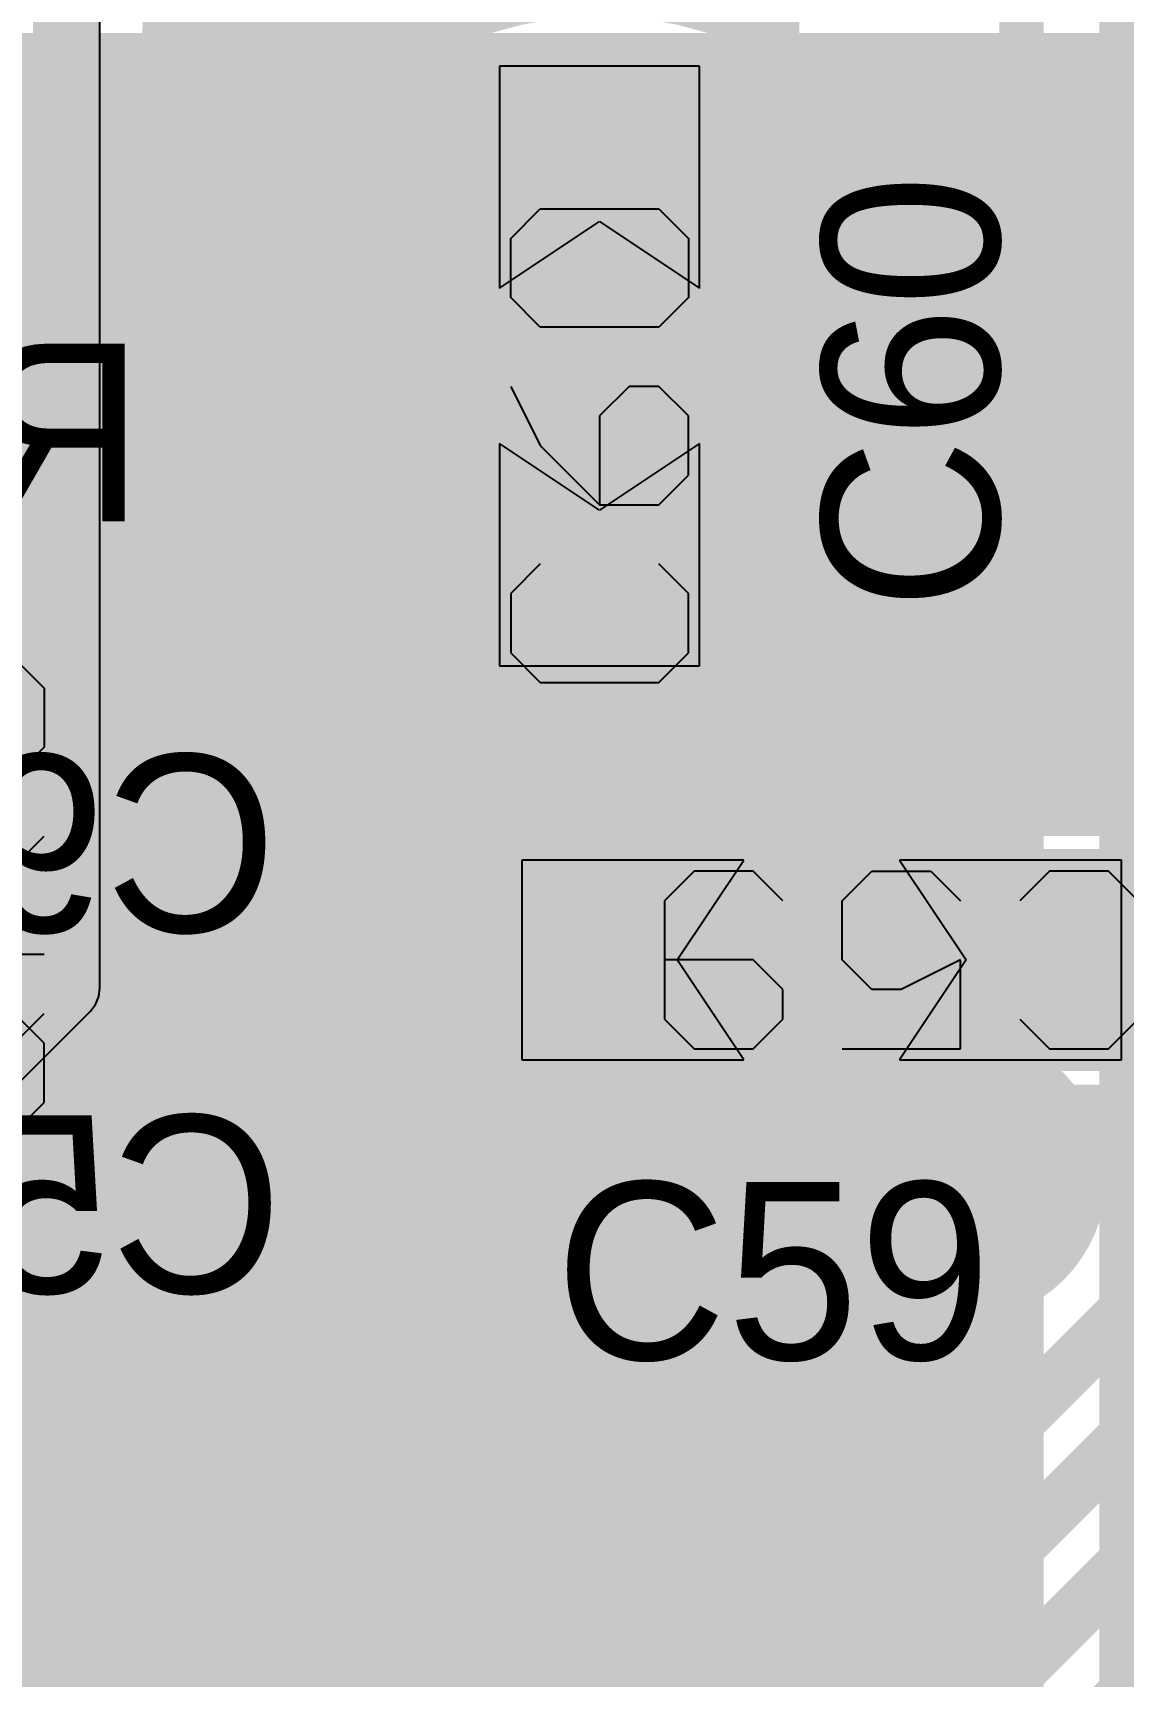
# Model space of a CAD drawing. Header units: millimetres. Extents: x 0.11 to 5.67, y 0.55 to 4.24.
# Drawn here: x 5.0157 to 5.2089, y 2.6565 to 2.9478 of the extents above; entities that cross this region are included whole.
import ezdxf

# ---------------------------------------------------------------- set-up
doc = ezdxf.new("R2010")
doc.units = ezdxf.units.MM
doc.header["$MEASUREMENT"] = 0
for name, color, linetype in [('BottomLayer', 5, 'Continuous'), ('BottomOverlay', 54, 'Continuous'), ('InternalPlane2', 16, 'Continuous'), ('Mechanical3', 76, 'Continuous'), ('MultiLayer', 9, 'Continuous'), ('TopLayer', 1, 'Continuous'), ('TopOverlay', 2, 'Continuous'), ('TopPaste', 8, 'Continuous'), ('TopSolder', 216, 'Continuous'), ('ViaHoleLayer', 16, 'Continuous')]:
    doc.layers.add(name, color=color, linetype=linetype)

# ---------------------------------------------------------------- blocks, each defined once
blk = doc.blocks.new('AC5032_2_174')
at = {"layer": 'Mechanical3'}
for p, q in [((-0.0479019, 0.0196749), (-0.0531496, 0.0144273)), ((-0.0374066, 0.0196749), (-0.0479019, 0.0196749)), ((-0.032159, 0.0144273), (-0.0374066, 0.0196749)), ((-0.0216637, -0.011811), (-0.0216637, 0.0196749)), ((-0.0216637, 0.0196749), (-0.0059207, 0.0196749)), ((-0.0059207, 0.0196749), (-0.0006731, 0.0144273)), ((0.0098222, 0.0144273), (0.0150699, 0.0196749)), ((0.0150699, 0.0196749), (0.0255652, 0.0196749)), ((0.0255652, 0.0196749), (0.0308128, 0.0144273)), ((-0.0531496, 0.0144273), (-0.0531496, -0.0065633)), ((-0.032159, -0.0065633), (-0.032159, 0.0144273)), ((-0.0006731, 0.0144273), (-0.0006731, 0.003932)), ((0.0308128, 0.0144273), (0.0308128, 0.0091796)), ((0.0308128, 0.0091796), (0.0255652, 0.003932)), ((-0.0006731, 0.003932), (-0.0059207, -0.0013157)), ((0.0255652, 0.003932), (0.0203175, 0.003932)), ((0.0203175, 0.003932), (0.0255652, 0.003932)), ((0.0255652, 0.003932), (0.0308128, -0.0013157)), ((-0.0426543, -0.0013157), (-0.032159, -0.011811)), ((-0.0059207, -0.0013157), (-0.0216637, -0.0013157)), ((-0.0111684, -0.0013157), (-0.0006731, -0.011811)), ((0.0308128, -0.0013157), (0.0308128, -0.0065633)), ((-0.0531496, -0.0065633), (-0.0479019, -0.011811)), ((-0.0374066, -0.011811), (-0.032159, -0.0065633)), ((0.0150699, -0.011811), (0.0098222, -0.0065633)), ((0.0308128, -0.0065633), (0.0255652, -0.011811)), ((-0.0479019, -0.011811), (-0.0374066, -0.011811)), ((0.0255652, -0.011811), (0.0150699, -0.011811))]:
    blk.add_line(p, q, dxfattribs=at)
at = {"layer": 'TopLayer', "const_width": 0.0124016}
for points in [[(-0.113878, 0.032874, 1), (-0.1014764, 0.032874, 1)], [(-0.056004, 0.032874, 1), (-0.0436024, 0.032874, 1)], [(0.0436024, 0.032874, 1), (0.056004, 0.032874, 1)], [(0.1014764, 0.032874, 1), (0.113878, 0.032874, 1)], [(-0.113878, -0.032874, 1), (-0.1014764, -0.032874, 1)], [(-0.056004, -0.032874, 1), (-0.0436024, -0.032874, 1)], [(0.0436024, -0.032874, 1), (0.056004, -0.032874, 1)], [(0.1014764, -0.032874, 1), (0.113878, -0.032874, 1)]]:
    blk.add_lwpolyline(points, format="xyb", close=True, dxfattribs=at)
at = {"layer": 'TopLayer'}
for points in [[(-0.0498032, -0.0452756), (-0.0498032, 0.0452756), (-0.1076772, -0.0452756), (-0.1076772, 0.0452756)], [(0.1076772, -0.0452756), (0.1076772, 0.0452756), (0.0498032, -0.0452756), (0.0498032, 0.0452756)], [(-0.0374016, -0.032874), (-0.0374016, 0.032874), (-0.1200788, -0.032874), (-0.1200788, 0.032874)], [(0.1200788, -0.032874), (0.1200788, 0.032874), (0.0374016, -0.032874), (0.0374016, 0.032874)]]:
    blk.add_solid(points, dxfattribs=at)
at = {"layer": 'TopOverlay', "const_width": 0.007874}
for points in [[(-0.0984252, 0.0629921), (-0.0984252, 0.0590551)], [(-0.0984252, 0.0629921), (0.0984252, 0.0629921)], [(0.0984252, 0.0629921), (0.0984252, 0.0590551)], [(-0.0984252, -0.0590551), (-0.0984252, -0.0629921)], [(0.0984252, -0.0590551), (0.0984252, -0.0629921)], [(-0.0984252, -0.0629921), (0.0984252, -0.0629921)]]:
    blk.add_lwpolyline(points, dxfattribs=at)
at = {"layer": 'TopOverlay', "const_width": 0.003937}
for points in [[(-0.1003937, 0.0629921, 1), (-0.0964567, 0.0629921, 1)], [(-0.1003937, 0.0629921, 1), (-0.0964567, 0.0629921, 1)], [(0.0964567, 0.0629921, 1), (0.1003937, 0.0629921, 1)], [(0.0964567, 0.0629921, 1), (0.1003937, 0.0629921, 1)], [(-0.1003937, 0.0590551, 1), (-0.0964567, 0.0590551, 1)], [(0.0964567, 0.0590551, 1), (0.1003937, 0.0590551, 1)], [(-0.1003937, -0.0590551, 1), (-0.0964567, -0.0590551, 1)], [(0.0964567, -0.0590551, 1), (0.1003937, -0.0590551, 1)], [(-0.1003937, -0.0629921, 1), (-0.0964567, -0.0629921, 1)], [(-0.1003937, -0.0629921, 1), (-0.0964567, -0.0629921, 1)], [(0.0964567, -0.0629921, 1), (0.1003937, -0.0629921, 1)], [(0.0964567, -0.0629921, 1), (0.1003937, -0.0629921, 1)]]:
    blk.add_lwpolyline(points, format="xyb", close=True, dxfattribs=at)
at = {"layer": 'TopPaste', "const_width": 0.0124016}
for points in [[(-0.113878, 0.032874, 1), (-0.1014764, 0.032874, 1)], [(-0.056004, 0.032874, 1), (-0.0436024, 0.032874, 1)], [(0.0436024, 0.032874, 1), (0.056004, 0.032874, 1)], [(0.1014764, 0.032874, 1), (0.113878, 0.032874, 1)], [(-0.113878, -0.032874, 1), (-0.1014764, -0.032874, 1)], [(-0.056004, -0.032874, 1), (-0.0436024, -0.032874, 1)], [(0.0436024, -0.032874, 1), (0.056004, -0.032874, 1)], [(0.1014764, -0.032874, 1), (0.113878, -0.032874, 1)]]:
    blk.add_lwpolyline(points, format="xyb", close=True, dxfattribs=at)
at = {"layer": 'TopPaste'}
for points in [[(-0.0498032, -0.0452756), (-0.0498032, 0.0452756), (-0.1076772, -0.0452756), (-0.1076772, 0.0452756)], [(0.1076772, -0.0452756), (0.1076772, 0.0452756), (0.0498032, -0.0452756), (0.0498032, 0.0452756)], [(-0.0374016, -0.032874), (-0.0374016, 0.032874), (-0.1200788, -0.032874), (-0.1200788, 0.032874)], [(0.1200788, -0.032874), (0.1200788, 0.032874), (0.0374016, -0.032874), (0.0374016, 0.032874)]]:
    blk.add_solid(points, dxfattribs=at)
at = {"layer": 'TopSolder', "const_width": 0.0143701}
for points in [[(-0.1148622, 0.032874, 1), (-0.1004922, 0.032874, 1)], [(-0.0569882, 0.032874, 1), (-0.0426182, 0.032874, 1)], [(0.0426182, 0.032874, 1), (0.0569882, 0.032874, 1)], [(0.1004922, 0.032874, 1), (0.1148622, 0.032874, 1)], [(-0.1148622, -0.032874, 1), (-0.1004922, -0.032874, 1)], [(-0.0569882, -0.032874, 1), (-0.0426182, -0.032874, 1)], [(0.0426182, -0.032874, 1), (0.0569882, -0.032874, 1)], [(0.1004922, -0.032874, 1), (0.1148622, -0.032874, 1)]]:
    blk.add_lwpolyline(points, format="xyb", close=True, dxfattribs=at)
at = {"layer": 'TopSolder'}
for points in [[(-0.0498032, -0.0472441), (-0.0498032, 0.0472441), (-0.1076772, -0.0472441), (-0.1076772, 0.0472441)], [(0.1076772, -0.0472441), (0.1076772, 0.0472441), (0.0498032, -0.0472441), (0.0498032, 0.0472441)], [(-0.0354331, -0.032874), (-0.0354331, 0.032874), (-0.1220473, -0.032874), (-0.1220473, 0.032874)], [(0.1220473, -0.032874), (0.1220473, 0.032874), (0.0354331, -0.032874), (0.0354331, 0.032874)]]:
    blk.add_solid(points, dxfattribs=at)
blk = doc.blocks.new('CC0603_222')
at = {"layer": 'Mechanical3'}
for p, q in [((-0.0508547, 0.0157379), (-0.0561024, 0.0104903)), ((-0.0403594, 0.0157379), (-0.0508547, 0.0157379)), ((-0.0351118, 0.0104903), (-0.0403594, 0.0157379)), ((-0.0036259, 0.0157379), (-0.0141212, 0.0104903)), ((0.0068694, 0.0104903), (0.0121171, 0.0157379)), ((0.0121171, 0.0157379), (0.0226124, 0.0157379)), ((0.0226124, 0.0157379), (0.02786, 0.0104903)), ((-0.0561024, 0.0104903), (-0.0561024, -0.0105003)), ((-0.0141212, 0.0104903), (-0.0246165, -5e-06)), ((0.0068694, -0.0105003), (0.0068694, 0.0104903)), ((0.02786, 0.0104903), (0.02786, -0.0105003)), ((-0.0246165, -5e-06), (-0.0246165, -0.0105003)), ((-0.0088735, -5e-06), (-0.0246165, -5e-06)), ((-0.0036259, -0.0052527), (-0.0088735, -5e-06)), ((-0.0036259, -0.0105003), (-0.0036259, -0.0052527)), ((-0.0561024, -0.0105003), (-0.0508547, -0.015748)), ((-0.0403594, -0.015748), (-0.0351118, -0.0105003)), ((-0.0246165, -0.0105003), (-0.0193688, -0.015748)), ((-0.0088735, -0.015748), (-0.0036259, -0.0105003)), ((0.0121171, -0.015748), (0.0068694, -0.0105003)), ((0.02786, -0.0105003), (0.0226124, -0.015748)), ((-0.0508547, -0.015748), (-0.0403594, -0.015748)), ((-0.0193688, -0.015748), (-0.0088735, -0.015748)), ((0.0226124, -0.015748), (0.0121171, -0.015748))]:
    blk.add_line(p, q, dxfattribs=at)
at = {"layer": 'TopLayer'}
for points in [[(-0.0531496, -0.0177165), (-0.0137796, -0.0177165), (-0.0531496, 0.0177165), (-0.0137796, 0.0177165)], [(0.0531495, 0.0177165), (0.0137795, 0.0177165), (0.0531495, -0.0177165), (0.0137795, -0.0177165)]]:
    blk.add_solid(points, dxfattribs=at)
at = {"layer": 'TopOverlay', "const_width": 0.0070079}
for points in [[(-0.060352, -0.0254697, -0.2011811506940103), (-0.0603075, 0.025576)], [(0.0603783, 0.025576, -0.2011811506940102), (0.0604228, -0.0254697)]]:
    blk.add_lwpolyline(points, format="xyb", dxfattribs=at)
at = {"layer": 'TopOverlay', "const_width": 0.0035039}
for points in [[(-0.0620595, 0.025576, 1), (-0.0585555, 0.025576, 1)], [(-0.0617914, 0.0255906, 1), (-0.0582874, 0.0255906, 1)], [(0.0582873, 0.0255906, 1), (0.0617913, 0.0255906, 1)], [(0.0586263, 0.025576, 1), (0.0621303, 0.025576, 1)], [(-0.062104, -0.0254697, 1), (-0.0586, -0.0254697, 1)], [(-0.0617166, -0.0255, 1), (-0.0582126, -0.0255, 1)], [(0.0582834, -0.0255, 1), (0.0617874, -0.0255, 1)], [(0.0586708, -0.0254697, 1), (0.0621748, -0.0254697, 1)]]:
    blk.add_lwpolyline(points, format="xyb", close=True, dxfattribs=at)
at = {"layer": 'TopOverlay', "const_width": 0.0070079}
for points in [[(-0.0600394, 0.0255906), (0.0600393, 0.0255906)], [(-0.0599646, -0.0255), (0.0600354, -0.0255)]]:
    blk.add_lwpolyline(points, dxfattribs=at)
at = {"layer": 'TopPaste'}
for p, q in [((-0.0531496, 0.0177165), (-0.0531496, -0.0177165)), ((-0.0137796, 0.0177165), (-0.0531496, 0.0177165)), ((-0.0255906, 0), (-0.0137796, 0.0177165)), ((0.0531495, 0.0177165), (0.0137795, 0.0177165)), ((0.0137795, 0.0177165), (0.0255905, 0)), ((0.0531495, -0.0177165), (0.0531495, 0.0177165)), ((-0.0137796, -0.0177165), (-0.0255906, 0)), ((0.0255905, 0), (0.0137795, -0.0177165)), ((-0.0531496, -0.0177165), (-0.0137796, -0.0177165)), ((0.0137795, -0.0177165), (0.0531495, -0.0177165))]:
    blk.add_line(p, q, dxfattribs=at)
at = {"layer": 'TopSolder'}
for points in [[(-0.0551181, -0.019685), (-0.0118111, -0.019685), (-0.0551181, 0.019685), (-0.0118111, 0.019685)], [(0.055118, 0.019685), (0.011811, 0.019685), (0.055118, -0.019685), (0.011811, -0.019685)]]:
    blk.add_solid(points, dxfattribs=at)
blk = doc.blocks.new('CC0603_223')
at = {"layer": 'Mechanical3'}
for p, q in [((-0.0508547, 0.0157379), (-0.0561024, 0.0104903)), ((-0.0403594, 0.0157379), (-0.0508547, 0.0157379)), ((-0.0351118, 0.0104903), (-0.0403594, 0.0157379)), ((-0.0036259, 0.0157379), (-0.0246165, 0.0157379)), ((-0.0246165, 0.0157379), (-0.0246165, -5e-06)), ((0.0121171, 0.0157379), (0.0068694, 0.0104903)), ((0.0226124, 0.0157379), (0.0121171, 0.0157379)), ((0.02786, 0.0104903), (0.0226124, 0.0157379)), ((-0.0561024, 0.0104903), (-0.0561024, -0.0105003)), ((0.0068694, 0.0104903), (0.0068694, 0.0052426)), ((0.02786, -0.0105003), (0.02786, 0.0104903)), ((-0.0246165, -5e-06), (-0.0141212, 0.0052426)), ((-0.0141212, 0.0052426), (-0.0088735, 0.0052426)), ((-0.0088735, 0.0052426), (-0.0036259, -5e-06)), ((0.0068694, 0.0052426), (0.0121171, -5e-06)), ((-0.0036259, -5e-06), (-0.0036259, -0.0105003)), ((0.0121171, -5e-06), (0.02786, -5e-06)), ((-0.0561024, -0.0105003), (-0.0508547, -0.015748)), ((-0.0403594, -0.015748), (-0.0351118, -0.0105003)), ((-0.0193688, -0.015748), (-0.0246165, -0.0105003)), ((-0.0036259, -0.0105003), (-0.0088735, -0.015748)), ((0.0068694, -0.0105003), (0.0121171, -0.015748)), ((0.0226124, -0.015748), (0.02786, -0.0105003)), ((-0.0508547, -0.015748), (-0.0403594, -0.015748)), ((-0.0088735, -0.015748), (-0.0193688, -0.015748)), ((0.0121171, -0.015748), (0.0226124, -0.015748))]:
    blk.add_line(p, q, dxfattribs=at)
at = {"layer": 'TopLayer'}
for points in [[(-0.0531496, -0.0177165), (-0.0137796, -0.0177165), (-0.0531496, 0.0177165), (-0.0137796, 0.0177165)], [(0.0531495, 0.0177165), (0.0137795, 0.0177165), (0.0531495, -0.0177165), (0.0137795, -0.0177165)]]:
    blk.add_solid(points, dxfattribs=at)
at = {"layer": 'TopOverlay', "const_width": 0.0070079}
for points in [[(-0.060352, -0.0254697, -0.2011811506940101), (-0.0603075, 0.025576)], [(0.0603783, 0.025576, -0.2011811506940102), (0.0604228, -0.0254697)]]:
    blk.add_lwpolyline(points, format="xyb", dxfattribs=at)
at = {"layer": 'TopOverlay', "const_width": 0.0035039}
for points in [[(-0.0620595, 0.025576, 1), (-0.0585555, 0.025576, 1)], [(-0.0617914, 0.0255906, 1), (-0.0582874, 0.0255906, 1)], [(0.0582873, 0.0255906, 1), (0.0617913, 0.0255906, 1)], [(0.0586263, 0.025576, 1), (0.0621303, 0.025576, 1)], [(-0.062104, -0.0254697, 1), (-0.0586, -0.0254697, 1)], [(-0.0617166, -0.0255, 1), (-0.0582126, -0.0255, 1)], [(0.0582834, -0.0255, 1), (0.0617874, -0.0255, 1)], [(0.0586708, -0.0254697, 1), (0.0621748, -0.0254697, 1)]]:
    blk.add_lwpolyline(points, format="xyb", close=True, dxfattribs=at)
at = {"layer": 'TopOverlay', "const_width": 0.0070079}
for points in [[(0.0600393, 0.0255906), (-0.0600394, 0.0255906)], [(0.0600354, -0.0255), (-0.0599646, -0.0255)]]:
    blk.add_lwpolyline(points, dxfattribs=at)
at = {"layer": 'TopPaste'}
for p, q in [((-0.0531496, 0.0177165), (-0.0531496, -0.0177165)), ((-0.0137796, 0.0177165), (-0.0531496, 0.0177165)), ((-0.0255906, 0), (-0.0137796, 0.0177165)), ((0.0531495, 0.0177165), (0.0137795, 0.0177165)), ((0.0137795, 0.0177165), (0.0255905, 0)), ((0.0531495, -0.0177165), (0.0531495, 0.0177165)), ((-0.0137796, -0.0177165), (-0.0255906, 0)), ((0.0255905, 0), (0.0137795, -0.0177165)), ((-0.0531496, -0.0177165), (-0.0137796, -0.0177165)), ((0.0137795, -0.0177165), (0.0531495, -0.0177165))]:
    blk.add_line(p, q, dxfattribs=at)
at = {"layer": 'TopSolder'}
for points in [[(-0.0551181, -0.019685), (-0.0118111, -0.019685), (-0.0551181, 0.019685), (-0.0118111, 0.019685)], [(0.055118, 0.019685), (0.011811, 0.019685), (0.055118, -0.019685), (0.011811, -0.019685)]]:
    blk.add_solid(points, dxfattribs=at)

msp = doc.modelspace()

# ---------------------------------------------------------------- linework, layer by layer
at = {"layer": 'BottomLayer'}
for points, const_width in [([(5.2440945, 2.4812992), (5.2440945, 2.9891732)], 0.0787402), ([(5.1909449, 2.5033144), (5.1909449, 2.967158)], 0.007874), ([(4.8395668, 2.9438901), (5.1909449, 2.9438901)], 0.007874), ([(4.8395668, 2.9360161), (5.1909449, 2.9360161)], 0.007874), ([(4.8395668, 2.9281421), (5.1909449, 2.9281421)], 0.007874), ([(4.8395668, 2.9202681), (5.1909449, 2.9202681)], 0.007874), ([(4.8395668, 2.9123941), (5.1909449, 2.9123941)], 0.007874), ([(4.9399607, 2.9045201), (5.1909449, 2.9045201)], 0.007874), ([(4.9399607, 2.8966461), (5.1909449, 2.8966461)], 0.007874), ([(4.9399607, 2.8887721), (5.1909449, 2.8887721)], 0.007874), ([(4.9399607, 2.8808981), (5.1909449, 2.8808981)], 0.007874), ([(4.9399607, 2.8730241), (5.1909449, 2.8730241)], 0.007874), ([(4.9399607, 2.8651501), (5.1909449, 2.8651501)], 0.007874), ([(4.9399607, 2.8572761), (5.1909449, 2.8572761)], 0.007874), ([(4.9399607, 2.8494021), (5.1909449, 2.8494021)], 0.007874), ([(4.9130823, 2.8415281), (5.1909449, 2.8415281)], 0.007874), ([(4.91308, 2.8336541), (5.1909449, 2.8336541)], 0.007874), ([(4.956693, 2.8257801), (5.1909449, 2.8257801)], 0.007874), ([(4.956693, 2.8179061), (5.1909449, 2.8179061)], 0.007874), ([(4.956693, 2.8100321), (5.1909449, 2.8100321)], 0.007874), ([(4.956693, 2.8021581), (5.1909449, 2.8021581)], 0.007874), ([(4.956693, 2.7942841), (5.1909449, 2.7942841)], 0.007874), ([(4.956693, 2.7864101), (5.1909449, 2.7864101)], 0.007874), ([(4.956693, 2.7785361), (5.1909449, 2.7785361)], 0.007874), ([(4.96063, 2.7706621), (5.1909449, 2.7706621)], 0.007874), ([(4.96063, 2.7627881), (5.1909449, 2.7627881)], 0.007874), ([(4.96063, 2.7549141), (5.1909449, 2.7549141)], 0.007874), ([(4.96063, 2.7470401), (5.1909449, 2.7470401)], 0.007874), ([(4.96063, 2.7391661), (5.1909449, 2.7391661)], 0.007874), ([(4.96063, 2.7312921), (5.1909449, 2.7312921)], 0.007874), ([(4.96063, 2.7234181), (5.1909449, 2.7234181)], 0.007874), ([(4.96063, 2.7155441), (5.1909449, 2.7155441)], 0.007874), ([(4.7490612, 2.7076701), (5.1909449, 2.7076701)], 0.007874), ([(4.7442885, 2.6997961), (5.1909449, 2.6997961)], 0.007874), ([(4.7312209, 2.6919221), (5.1909449, 2.6919221)], 0.007874), ([(4.67821, 2.6840481), (5.1909449, 2.6840481)], 0.007874), ([(4.6718548, 2.6761741), (5.1909449, 2.6761741)], 0.007874), ([(4.5784343, 2.6683001), (5.1909449, 2.6683001)], 0.007874), ([(4.5758478, 2.6604261), (5.1909449, 2.6604261)], 0.007874), ([(4.5694928, 2.6525521), (5.1909449, 2.6525521)], 0.007874)]:
    msp.add_lwpolyline(points, dxfattribs=dict(at, const_width=const_width))
for points, const_width in [([(5.0551181, 2.9478347, 1), (5.0669291, 2.9478347, 1)], 0.011811), ([(5.1889764, 2.9438901, 1), (5.1929134, 2.9438901, 1)], 0.003937), ([(5.1889764, 2.9360161, 1), (5.1929134, 2.9360161, 1)], 0.003937), ([(5.1889764, 2.9281421, 1), (5.1929134, 2.9281421, 1)], 0.003937), ([(5.1889764, 2.9202681, 1), (5.1929134, 2.9202681, 1)], 0.003937), ([(5.1889764, 2.9123941, 1), (5.1929134, 2.9123941, 1)], 0.003937), ([(5.1889764, 2.9045201, 1), (5.1929134, 2.9045201, 1)], 0.003937), ([(5.1889764, 2.8966461, 1), (5.1929134, 2.8966461, 1)], 0.003937), ([(5.1889764, 2.8887721, 1), (5.1929134, 2.8887721, 1)], 0.003937), ([(5.1889764, 2.8808981, 1), (5.1929134, 2.8808981, 1)], 0.003937), ([(5.1889764, 2.8730241, 1), (5.1929134, 2.8730241, 1)], 0.003937), ([(5.0797244, 2.855315, 1), (5.0915354, 2.855315, 1)], 0.011811), ([(5.1889764, 2.8651501, 1), (5.1929134, 2.8651501, 1)], 0.003937), ([(5.1889764, 2.8572761, 1), (5.1929134, 2.8572761, 1)], 0.003937), ([(5.1889764, 2.8494021, 1), (5.1929134, 2.8494021, 1)], 0.003937), ([(5.1889764, 2.8415281, 1), (5.1929134, 2.8415281, 1)], 0.003937), ([(5.1889764, 2.8336541, 1), (5.1929134, 2.8336541, 1)], 0.003937), ([(5.1889764, 2.8257801, 1), (5.1929134, 2.8257801, 1)], 0.003937), ([(5.1889764, 2.8179061, 1), (5.1929134, 2.8179061, 1)], 0.003937), ([(5.0472441, 2.8051181, 1), (5.0590551, 2.8051181, 1)], 0.011811), ([(5.1889764, 2.8100321, 1), (5.1929134, 2.8100321, 1)], 0.003937), ([(5.1889764, 2.8021581, 1), (5.1929134, 2.8021581, 1)], 0.003937), ([(5.1889764, 2.7942841, 1), (5.1929134, 2.7942841, 1)], 0.003937), ([(5.1889764, 2.7864101, 1), (5.1929134, 2.7864101, 1)], 0.003937), ([(5.1889764, 2.7785361, 1), (5.1929134, 2.7785361, 1)], 0.003937), ([(5.1889764, 2.7706621, 1), (5.1929134, 2.7706621, 1)], 0.003937), ([(5.1889764, 2.7627881, 1), (5.1929134, 2.7627881, 1)], 0.003937), ([(5.1742126, 2.7450787, 1), (5.1860236, 2.7450787, 1)], 0.011811), ([(5.1889764, 2.7549141, 1), (5.1929134, 2.7549141, 1)], 0.003937), ([(5.1889764, 2.7470401, 1), (5.1929134, 2.7470401, 1)], 0.003937), ([(5.1889764, 2.7391661, 1), (5.1929134, 2.7391661, 1)], 0.003937), ([(5.1889764, 2.7312921, 1), (5.1929134, 2.7312921, 1)], 0.003937), ([(5.1889764, 2.7234181, 1), (5.1929134, 2.7234181, 1)], 0.003937), ([(5.1889764, 2.7155441, 1), (5.1929134, 2.7155441, 1)], 0.003937), ([(5.1889764, 2.7076701, 1), (5.1929134, 2.7076701, 1)], 0.003937), ([(5.1889764, 2.6997961, 1), (5.1929134, 2.6997961, 1)], 0.003937), ([(5.1889764, 2.6919221, 1), (5.1929134, 2.6919221, 1)], 0.003937), ([(5.1889764, 2.6840481, 1), (5.1929134, 2.6840481, 1)], 0.003937), ([(5.1889764, 2.6761741, 1), (5.1929134, 2.6761741, 1)], 0.003937), ([(5.1889764, 2.6683001, 1), (5.1929134, 2.6683001, 1)], 0.003937), ([(5.1889764, 2.6604261, 1), (5.1929134, 2.6604261, 1)], 0.003937), ([(5.1889764, 2.6525521, 1), (5.1929134, 2.6525521, 1)], 0.003937)]:
    msp.add_lwpolyline(points, format="xyb", close=True, dxfattribs=dict(at, const_width=const_width))
at = {"layer": 'InternalPlane2'}
for p, q in [((5.02761, 2.8966535), (5.02761, 3.069882)), ((5.02761, 2.7785432), (5.02761, 2.8966535)), ((5.026812, 2.775565), (5.027407, 2.7770015)), ((5.027407, 2.7770015), (5.02761, 2.7785432)), ((4.9274403, 2.6759062), (5.0258654, 2.7743313)), ((5.0258654, 2.7743313), (5.026812, 2.775565))]:
    msp.add_line(p, q, dxfattribs=at)
at = {"layer": 'InternalPlane2', "const_width": 0.011811}
for points in [[(5.0216535, 2.8966535), (5.0216535, 3.069882)], [(5.0216535, 2.7785432), (5.0216535, 2.8966535)], [(4.9232284, 2.6801181), (5.0216535, 2.7785432)]]:
    msp.add_lwpolyline(points, dxfattribs=at)
at = {"layer": 'InternalPlane2'}
for points, const_width in [([(5.0480709, 2.9478347, 1), (5.0739763, 2.9478347, 1)], 0.0259055), ([(5.0187008, 2.8966535, 1), (5.0246062, 2.8966535, 1)], 0.0059055), ([(5.0187008, 2.8966535, 1), (5.0246062, 2.8966535, 1)], 0.0059055), ([(5.0726772, 2.855315, 1), (5.0985826, 2.855315, 1)], 0.0259055), ([(5.0401969, 2.8051181, 1), (5.0661023, 2.8051181, 1)], 0.0259055), ([(5.0187008, 2.7785432, 1), (5.0246062, 2.7785432, 1)], 0.0059055), ([(5.0187008, 2.7785432, 1), (5.0246062, 2.7785432, 1)], 0.0059055), ([(5.1671654, 2.7450787, 1), (5.1930708, 2.7450787, 1)], 0.0259055)]:
    msp.add_lwpolyline(points, format="xyb", close=True, dxfattribs=dict(at, const_width=const_width))
at = {"layer": 'MultiLayer', "const_width": 0.011811}
for points in [[(5.0551181, 2.9478347, 1), (5.0669291, 2.9478347, 1)], [(5.0797244, 2.855315, 1), (5.0915354, 2.855315, 1)], [(5.0472441, 2.8051181, 1), (5.0590551, 2.8051181, 1)], [(5.1742126, 2.7450787, 1), (5.1860236, 2.7450787, 1)]]:
    msp.add_lwpolyline(points, format="xyb", close=True, dxfattribs=at)
at = {"layer": 'TopLayer'}
for points, const_width in [([(5.0551181, 2.9478347, 1), (5.0669291, 2.9478347, 1)], 0.011811), ([(5.0826772, 2.9438901, 1), (5.0866142, 2.9438901, 1)], 0.003937), ([(5.1456694, 2.9438901, 1), (5.1496064, 2.9438901, 1)], 0.003937), ([(5.036811, 2.9399607, 1), (5.040748, 2.9399607, 1)], 0.003937), ([(5.036811, 2.9399607, 1), (5.040748, 2.9399607, 1)], 0.003937), ([(5.0807085, 2.9409447, 1), (5.0846455, 2.9409447, 1)], 0.003937), ([(5.0807085, 2.9409447, 1), (5.0846455, 2.9409447, 1)], 0.003937), ([(5.0826772, 2.9409447, 1), (5.0866142, 2.9409447, 1)], 0.003937), ([(5.0506308, 2.9360161, 1), (5.0545678, 2.9360161, 1)], 0.003937), ([(5.0680576, 2.9360161, 1), (5.0719946, 2.9360161, 1)], 0.003937), ([(5.1456694, 2.9360161, 1), (5.1496064, 2.9360161, 1)], 0.003937), ([(5.0674851, 2.9354674, 1), (5.0714221, 2.9354674, 1)], 0.003937), ([(5.0674851, 2.9354674, 1), (5.0714221, 2.9354674, 1)], 0.003937), ([(5.0674851, 2.9354674, 1), (5.0714221, 2.9354674, 1)], 0.003937), ([(5.0592635, 2.9272458, 1), (5.0632005, 2.9272458, 1)], 0.003937), ([(5.0592635, 2.9272458, 1), (5.0632005, 2.9272458, 1)], 0.003937), ([(5.1456694, 2.9281421, 1), (5.1496064, 2.9281421, 1)], 0.003937), ([(5.0802164, 2.922244, 1), (5.0851376, 2.922244, 1)], 0.0049212), ([(5.0802164, 2.922244, 1), (5.0851376, 2.922244, 1)], 0.0049212), ([(5.1136812, 2.922244, 1), (5.1186024, 2.922244, 1)], 0.0049212), ([(5.1456694, 2.9202681, 1), (5.1496064, 2.9202681, 1)], 0.003937), ([(5.1456694, 2.9123941, 1), (5.1496064, 2.9123941, 1)], 0.003937), ([(5.1456694, 2.9045201, 1), (5.1496064, 2.9045201, 1)], 0.003937), ([(5.0826772, 2.8977659, 1), (5.0866142, 2.8977659, 1)], 0.003937), ([(5.0826772, 2.8977659, 1), (5.0866142, 2.8977659, 1)], 0.003937), ([(5.1456694, 2.8966461, 1), (5.1496064, 2.8966461, 1)], 0.003937), ([(5.0736834, 2.8887721, 1), (5.0776204, 2.8887721, 1)], 0.003937), ([(5.0826772, 2.8887794, 1), (5.0866142, 2.8887794, 1)], 0.003937), ([(5.0826772, 2.8887794, 1), (5.0866142, 2.8887794, 1)], 0.003937), ([(5.0846457, 2.886811, 1), (5.0885827, 2.886811, 1)], 0.003937), ([(5.0846457, 2.886811, 1), (5.0885827, 2.886811, 1)], 0.003937), ([(5.1437009, 2.886811, 1), (5.1476379, 2.886811, 1)], 0.003937), ([(5.1437009, 2.886811, 1), (5.1476379, 2.886811, 1)], 0.003937), ([(5.1456694, 2.8887794, 1), (5.1496064, 2.8887794, 1)], 0.003937), ([(5.1456694, 2.8887794, 1), (5.1496064, 2.8887794, 1)], 0.003937), ([(5.0428149, 2.8848425, 1), (5.0477361, 2.8848425, 1)], 0.0049212), ([(5.0428149, 2.8848425, 1), (5.0477361, 2.8848425, 1)], 0.0049212), ([(5.0658094, 2.8808981, 1), (5.0697464, 2.8808981, 1)], 0.003937), ([(5.0846457, 2.8808981, 1), (5.0885827, 2.8808981, 1)], 0.003937), ([(5.1141733, 2.8828739, 1), (5.1181103, 2.8828739, 1)], 0.003937), ([(5.1437009, 2.8808981, 1), (5.1476379, 2.8808981, 1)], 0.003937), ([(5.0629921, 2.8780808, 1), (5.0669291, 2.8780808, 1)], 0.003937), ([(5.0629921, 2.8780808, 1), (5.0669291, 2.8780808, 1)], 0.003937), ([(5.0629921, 2.8730241, 1), (5.0669291, 2.8730241, 1)], 0.003937), ([(5.0846457, 2.8730241, 1), (5.0885827, 2.8730241, 1)], 0.003937), ([(5.1437009, 2.8730241, 1), (5.1476379, 2.8730241, 1)], 0.003937), ([(5.0629921, 2.8651501, 1), (5.0669291, 2.8651501, 1)], 0.003937), ([(5.0797244, 2.855315, 1), (5.0915354, 2.855315, 1)], 0.011811), ([(5.0846457, 2.8651501, 1), (5.0885827, 2.8651501, 1)], 0.003937), ([(5.1437009, 2.8651501, 1), (5.1476379, 2.8651501, 1)], 0.003937), ([(5.0807087, 2.855315, 1), (5.0905511, 2.855315, 1)], 0.0098425), ([(5.1112205, 2.855315, 1), (5.1210629, 2.855315, 1)], 0.0098425), ([(5.1112205, 2.855315, 1), (5.1210629, 2.855315, 1)], 0.0098425), ([(5.1112206, 2.8553149, 1), (5.121063, 2.8553149, 1)], 0.0098425), ([(5.0629921, 2.8572761, 1), (5.0669291, 2.8572761, 1)], 0.003937), ([(5.0846457, 2.8572761, 1), (5.0885827, 2.8572761, 1)], 0.003937), ([(5.1437009, 2.8572761, 1), (5.1476379, 2.8572761, 1)], 0.003937), ([(5.0629921, 2.8559056, 1), (5.0669291, 2.8559056, 1)], 0.003937), ([(5.0629921, 2.8559056, 1), (5.0669291, 2.8559056, 1)], 0.003937), ([(5.0885828, 2.8553149, 1), (5.0925198, 2.8553149, 1)], 0.003937), ([(5.1141733, 2.8553149, 1), (5.1181103, 2.8553149, 1)], 0.003937), ([(5.1141733, 2.8553149, 1), (5.1181103, 2.8553149, 1)], 0.003937), ([(5.1141733, 2.8553149, 1), (5.1181103, 2.8553149, 1)], 0.003937), ([(5.1141733, 2.8553149, 1), (5.1181103, 2.8553149, 1)], 0.003937), ([(5.1397638, 2.8553149, 1), (5.1437008, 2.8553149, 1)], 0.003937), ([(5.0621715, 2.8494021, 1), (5.0661085, 2.8494021, 1)], 0.003937), ([(5.0846457, 2.8494021, 1), (5.0885827, 2.8494021, 1)], 0.003937), ([(5.1437009, 2.8494021, 1), (5.1476379, 2.8494021, 1)], 0.003937), ([(5.0586911, 2.8415281, 1), (5.0626281, 2.8415281, 1)], 0.003937), ([(5.0846457, 2.8415281, 1), (5.0885827, 2.8415281, 1)], 0.003937), ([(5.1437009, 2.8415281, 1), (5.1476379, 2.8415281, 1)], 0.003937), ([(5.0506067, 2.8336541, 1), (5.0545437, 2.8336541, 1)], 0.003937), ([(5.0846457, 2.8336541, 1), (5.0885827, 2.8336541, 1)], 0.003937), ([(5.1437009, 2.8336541, 1), (5.1476379, 2.8336541, 1)], 0.003937), ([(5.036811, 2.8297245, 1), (5.040748, 2.8297245, 1)], 0.003937), ([(5.036811, 2.8297245, 1), (5.040748, 2.8297245, 1)], 0.003937), ([(5.0846457, 2.8257801, 1), (5.0885827, 2.8257801, 1)], 0.003937), ([(5.1141733, 2.8277559, 1), (5.1181103, 2.8277559, 1)], 0.003937), ([(5.1437009, 2.8257801, 1), (5.1476379, 2.8257801, 1)], 0.003937), ([(5.0846457, 2.8238188, 1), (5.0885827, 2.8238188, 1)], 0.003937), ([(5.0846457, 2.8238188, 1), (5.0885827, 2.8238188, 1)], 0.003937), ([(5.1437009, 2.8238188, 1), (5.1476379, 2.8238188, 1)], 0.003937), ([(5.1437009, 2.8238188, 1), (5.1476379, 2.8238188, 1)], 0.003937), ([(5.0866142, 2.8149607, 1), (5.0905512, 2.8149607, 1)], 0.003937), ([(5.0866142, 2.8149607, 1), (5.0905512, 2.8149607, 1)], 0.003937), ([(5.1535434, 2.8149607, 1), (5.1574804, 2.8149607, 1)], 0.003937), ([(5.1535434, 2.8149607, 1), (5.1574804, 2.8149607, 1)], 0.003937), ([(5.0472441, 2.8051181, 1), (5.0590551, 2.8051181, 1)], 0.011811), ([(5.1555118, 2.8129922, 1), (5.1594488, 2.8129922, 1)], 0.003937), ([(5.1555118, 2.8129922, 1), (5.1594488, 2.8129922, 1)], 0.003937), ([(5.0866142, 2.8100321, 1), (5.0905512, 2.8100321, 1)], 0.003937), ([(5.1870079, 2.8090551, 1), (5.1909449, 2.8090551, 1)], 0.003937), ([(5.0866142, 2.8021581, 1), (5.0905512, 2.8021581, 1)], 0.003937), ([(5.0866142, 2.7942841, 1), (5.0905512, 2.7942841, 1)], 0.003937), ([(5.1838242, 2.7834646, 1), (5.1936666, 2.7834646, 1)], 0.0098425), ([(5.1838242, 2.7834646, 1), (5.1936666, 2.7834646, 1)], 0.0098425), ([(5.1840552, 2.7834646, 1), (5.1938976, 2.7834646, 1)], 0.0098425), ([(5.0866142, 2.7864101, 1), (5.0905512, 2.7864101, 1)], 0.003937), ([(5.1176182, 2.7834646, 1), (5.1225394, 2.7834646, 1)], 0.0049212), ([(5.1176182, 2.7834646, 1), (5.1225394, 2.7834646, 1)], 0.0049212), ([(5.1195867, 2.7834646, 1), (5.1245079, 2.7834646, 1)], 0.0049212), ([(5.036811, 2.7824803, 1), (5.040748, 2.7824803, 1)], 0.003937), ([(5.036811, 2.7824803, 1), (5.040748, 2.7824803, 1)], 0.003937), ([(5.1594489, 2.7834646, 1), (5.1633859, 2.7834646, 1)], 0.003937), ([(5.1759501, 2.7755905, 1), (5.1857925, 2.7755905, 1)], 0.0098425), ([(5.1759501, 2.7755905, 1), (5.1857925, 2.7755905, 1)], 0.0098425), ([(5.1870079, 2.7834646, 1), (5.1909449, 2.7834646, 1)], 0.003937), ([(5.1870079, 2.7834646, 1), (5.1909449, 2.7834646, 1)], 0.003937), ([(5.1870079, 2.7834646, 1), (5.1909449, 2.7834646, 1)], 0.003937), ([(5.1870079, 2.7834646, 1), (5.1909449, 2.7834646, 1)], 0.003937), ([(5.0506302, 2.7785361, 1), (5.0545672, 2.7785361, 1)], 0.003937), ([(5.0866142, 2.7785361, 1), (5.0905512, 2.7785361, 1)], 0.003937), ([(5.0866142, 2.7784153, 1), (5.0905512, 2.7784153, 1)], 0.003937), ([(5.0866142, 2.7784153, 1), (5.0905512, 2.7784153, 1)], 0.003937), ([(5.0587007, 2.7706621, 1), (5.0626377, 2.7706621, 1)], 0.003937), ([(5.078861, 2.7706621, 1), (5.082798, 2.7706621, 1)], 0.003937), ([(5.0621752, 2.7627881, 1), (5.0661122, 2.7627881, 1)], 0.003937), ([(5.070987, 2.7627881, 1), (5.074924, 2.7627881, 1)], 0.003937), ([(5.0629921, 2.7562992, 1), (5.0669291, 2.7562992, 1)], 0.003937), ([(5.1870079, 2.7578741, 1), (5.1909449, 2.7578741, 1)], 0.003937), ([(5.0629921, 2.7547932, 1), (5.0669291, 2.7547932, 1)], 0.003937), ([(5.1555118, 2.753937, 1), (5.1594488, 2.753937, 1)], 0.003937), ([(5.1555118, 2.753937, 1), (5.1594488, 2.753937, 1)], 0.003937), ([(5.1742126, 2.7450787, 1), (5.1860236, 2.7450787, 1)], 0.011811), ([(5.113061, 2.7519685, 1), (5.116998, 2.7519685, 1)], 0.003937), ([(5.113061, 2.7519685, 1), (5.116998, 2.7519685, 1)], 0.003937), ([(5.1535434, 2.7519685, 1), (5.1574804, 2.7519685, 1)], 0.003937), ([(5.1535434, 2.7519685, 1), (5.1574804, 2.7519685, 1)], 0.003937), ([(5.1751969, 2.7450787, 1), (5.1850393, 2.7450787, 1)], 0.0098425), ([(5.1759501, 2.7458319, 1), (5.1857925, 2.7458319, 1)], 0.0098425), ([(5.1759501, 2.7458319, 1), (5.1857925, 2.7458319, 1)], 0.0098425), ([(5.1081326, 2.7470401, 1), (5.1120696, 2.7470401, 1)], 0.003937), ([(5.2069299, 2.7470401, 1), (5.2108669, 2.7470401, 1)], 0.003937), ([(5.1002586, 2.7391661, 1), (5.1041956, 2.7391661, 1)], 0.003937), ([(5.1990559, 2.7391661, 1), (5.2029929, 2.7391661, 1)], 0.003937), ([(5.0923846, 2.7312921, 1), (5.0963216, 2.7312921, 1)], 0.003937), ([(5.1911819, 2.7312921, 1), (5.1951189, 2.7312921, 1)], 0.003937), ([(5.0615158, 2.7273622, 1), (5.066437, 2.7273622, 1)], 0.0049212), ([(5.0615158, 2.7273622, 1), (5.066437, 2.7273622, 1)], 0.0049212), ([(5.0845106, 2.7234181, 1), (5.0884476, 2.7234181, 1)], 0.003937), ([(5.1833079, 2.7234181, 1), (5.1872449, 2.7234181, 1)], 0.003937), ([(5.0766366, 2.7155441, 1), (5.0805736, 2.7155441, 1)], 0.003937), ([(5.1754339, 2.7155441, 1), (5.1793709, 2.7155441, 1)], 0.003937), ([(5.0752313, 2.7141388, 1), (5.0791683, 2.7141388, 1)], 0.003937), ([(5.0752313, 2.7141388, 1), (5.0791683, 2.7141388, 1)], 0.003937), ([(5.0752313, 2.7141388, 1), (5.0791683, 2.7141388, 1)], 0.003937), ([(5.0629921, 2.7086874, 1), (5.0669291, 2.7086874, 1)], 0.003937), ([(5.0629921, 2.7086874, 1), (5.0669291, 2.7086874, 1)], 0.003937), ([(5.0629921, 2.7086874, 1), (5.0669291, 2.7086874, 1)], 0.003937), ([(5.0629921, 2.7076701, 1), (5.0669291, 2.7076701, 1)], 0.003937), ([(5.1675599, 2.7076701, 1), (5.1714969, 2.7076701, 1)], 0.003937), ([(5.0629921, 2.6997961, 1), (5.0669291, 2.6997961, 1)], 0.003937), ([(5.1596859, 2.6997961, 1), (5.1636229, 2.6997961, 1)], 0.003937), ([(5.0629921, 2.6984252, 1), (5.0669291, 2.6984252, 1)], 0.003937), ([(5.0629921, 2.6984252, 1), (5.0669291, 2.6984252, 1)], 0.003937), ([(5.0621716, 2.6919221, 1), (5.0661086, 2.6919221, 1)], 0.003937), ([(5.1518119, 2.6919221, 1), (5.1557489, 2.6919221, 1)], 0.003937), ([(5.0586913, 2.6840481, 1), (5.0626283, 2.6840481, 1)], 0.003937), ([(5.1439379, 2.6840481, 1), (5.1478749, 2.6840481, 1)], 0.003937), ([(5.0506073, 2.6761741, 1), (5.0545443, 2.6761741, 1)], 0.003937), ([(5.1360639, 2.6761741, 1), (5.1400009, 2.6761741, 1)], 0.003937), ([(5.036811, 2.6722441, 1), (5.040748, 2.6722441, 1)], 0.003937), ([(5.036811, 2.6722441, 1), (5.040748, 2.6722441, 1)], 0.003937), ([(5.1281899, 2.6683001, 1), (5.1321269, 2.6683001, 1)], 0.003937), ([(5.1203159, 2.6604261, 1), (5.1242529, 2.6604261, 1)], 0.003937)]:
    msp.add_lwpolyline(points, format="xyb", close=True, dxfattribs=dict(at, const_width=const_width))
for points, const_width in [([(5.0846457, 2.9409447), (5.0846457, 2.9557086)], 0.007874), ([(5.1476379, 2.8887794), (5.1476379, 2.9557086)], 0.007874), ([(4.9267225, 2.9438901), (5.0846457, 2.9438901)], 0.007874), ([(5.1476379, 2.9438901), (5.2982284, 2.9438901)], 0.007874), ([(4.9730315, 2.9399607), (5.0387795, 2.9399607)], 0.007874), ([(5.0525993, 2.9360161), (5.0700261, 2.9360161)], 0.007874), ([(5.1476379, 2.9360161), (5.2982284, 2.9360161)], 0.007874), ([(5.061232, 2.9272458), (5.0694536, 2.9354674)], 0.007874), ([(5.1476379, 2.9281421), (5.2982284, 2.9281421)], 0.007874), ([(5.0452755, 2.8848425), (5.082677, 2.922244)], 0.0098425), ([(5.082677, 2.922244), (5.1161418, 2.922244)], 0.0098425), ([(5.1476379, 2.9202681), (5.2982284, 2.9202681)], 0.007874), ([(5.1476379, 2.9123941), (5.2982284, 2.9123941)], 0.007874), ([(5.1476379, 2.9045201), (5.2982284, 2.9045201)], 0.007874), ([(5.0649606, 2.8780808), (5.0846457, 2.8977659)], 0.007874), ([(5.0846457, 2.8887794), (5.0846457, 2.8977659)], 0.007874), ([(5.1476379, 2.8966461), (5.2982284, 2.8966461)], 0.007874), ([(5.0756519, 2.8887721), (5.2982284, 2.8887721)], 0.007874), ([(5.0846457, 2.8887794), (5.1476379, 2.8887794)], 0.007874), ([(5.0866142, 2.886811), (5.1456694, 2.886811)], 0.007874), ([(5.0866142, 2.8238188), (5.0866142, 2.886811)], 0.007874), ([(5.1456694, 2.8238188), (5.1456694, 2.886811)], 0.007874), ([(5.0059056, 2.8848425), (5.0452755, 2.8848425)], 0.0098425), ([(5.0677779, 2.8808981), (5.0866142, 2.8808981)], 0.007874), ([(5.1161418, 2.8553149), (5.1161418, 2.8828739)], 0.007874), ([(5.1456694, 2.8808981), (5.2982284, 2.8808981)], 0.007874), ([(5.0649606, 2.8559056), (5.0649606, 2.8780808)], 0.007874), ([(5.0649606, 2.8730241), (5.0866142, 2.8730241)], 0.007874), ([(5.1456694, 2.8730241), (5.2982284, 2.8730241)], 0.007874), ([(5.0649606, 2.8651501), (5.0866142, 2.8651501)], 0.007874), ([(5.1456694, 2.8651501), (5.2982284, 2.8651501)], 0.007874), ([(5.0856299, 2.855315), (5.1161417, 2.855315)], 0.019685), ([(5.1161417, 2.855315), (5.1161418, 2.8553149)], 0.019685), ([(5.0649606, 2.8572761), (5.0866142, 2.8572761)], 0.007874), ([(5.1456694, 2.8572761), (5.2982284, 2.8572761)], 0.007874), ([(5.0905513, 2.8553149), (5.1161418, 2.8553149)], 0.007874), ([(5.1161418, 2.8553149), (5.1417323, 2.8553149)], 0.007874), ([(5.1161418, 2.8277559), (5.1161418, 2.8553149)], 0.007874), ([(5.06414, 2.8494021), (5.0866142, 2.8494021)], 0.007874), ([(5.1456694, 2.8494021), (5.2982284, 2.8494021)], 0.007874), ([(5.0606596, 2.8415281), (5.0866142, 2.8415281)], 0.007874), ([(5.1456694, 2.8415281), (5.2982284, 2.8415281)], 0.007874), ([(5.0525752, 2.8336541), (5.0866142, 2.8336541)], 0.007874), ([(5.1456694, 2.8336541), (5.2955124, 2.8336541)], 0.007874), ([(4.9730315, 2.8297245), (5.0387795, 2.8297245)], 0.007874), ([(5.0306279, 2.5423228), (5.3169291, 2.828624)], 0.0098425), ([(4.9674042, 2.8257801), (5.0866142, 2.8257801)], 0.007874), ([(5.0371509, 2.5265748), (5.3364163, 2.8258402)], 0.0098425), ([(5.0417054, 2.5088583), (5.3586875, 2.8258404)], 0.0098425), ([(5.1456694, 2.8257801), (5.2876384, 2.8257801)], 0.007874), ([(5.0492127, 2.4931103), (5.3783726, 2.8222702)], 0.0098425), ([(5.0866142, 2.8238188), (5.1456694, 2.8238188)], 0.007874), ([(4.9595302, 2.8179061), (5.2797644, 2.8179061)], 0.007874), ([(5.0885827, 2.8149607), (5.1555119, 2.8149607)], 0.007874), ([(5.0885827, 2.7784153), (5.0885827, 2.8149607)], 0.007874), ([(5.1555119, 2.7519685), (5.1555119, 2.8149607)], 0.007874), ([(5.1574803, 2.8129922), (5.2204725, 2.8129922)], 0.007874), ([(5.1574803, 2.753937), (5.1574803, 2.8129922)], 0.007874), ([(4.9516562, 2.8100321), (5.0885827, 2.8100321)], 0.007874), ([(5.1889764, 2.7834646), (5.1889764, 2.8090551)], 0.007874), ([(4.9516708, 2.8021581), (5.0885827, 2.8021581)], 0.007874), ([(4.9595448, 2.7942841), (5.0885827, 2.7942841)], 0.007874), ([(5.1808713, 2.7755905), (5.1887454, 2.7834646)], 0.019685), ([(5.1887454, 2.7834646), (5.1889764, 2.7834646)], 0.019685), ([(4.9674188, 2.7864101), (5.0885827, 2.7864101)], 0.007874), ([(5.0639764, 2.7273622), (5.1200788, 2.7834646)], 0.0098425), ([(5.1200788, 2.7834646), (5.1220473, 2.7834646)], 0.0098425), ([(4.9730315, 2.7824803), (5.0387795, 2.7824803)], 0.007874), ([(5.1614174, 2.7834646), (5.1889764, 2.7834646)], 0.007874), ([(5.1808713, 2.7458319), (5.1808713, 2.7755905)], 0.019685), ([(5.1889764, 2.7834646), (5.2165354, 2.7834646)], 0.007874), ([(5.1889764, 2.7578741), (5.1889764, 2.7834646)], 0.007874), ([(5.0525987, 2.7785361), (5.0885827, 2.7785361)], 0.007874), ([(5.0649606, 2.7547932), (5.0885827, 2.7784153)], 0.007874), ([(5.0606692, 2.7706621), (5.0808295, 2.7706621)], 0.007874), ([(5.0641437, 2.7627881), (5.0729555, 2.7627881)], 0.007874), ([(5.0228818, 2.5610235), (5.2157953, 2.753937)], 0.007874), ([(5.1574803, 2.753937), (5.2157953, 2.753937)], 0.007874), ([(5.0771998, 2.7141388), (5.1150295, 2.7519685)], 0.007874), ([(5.1150295, 2.7519685), (5.1555119, 2.7519685)], 0.007874), ([(5.1801181, 2.7450787), (5.1808713, 2.7458319)], 0.019685), ([(5.1101011, 2.7470401), (5.2088984, 2.7470401)], 0.007874), ([(5.1022271, 2.7391661), (5.2010244, 2.7391661)], 0.007874), ([(5.0943531, 2.7312921), (5.1931504, 2.7312921)], 0.007874), ([(5.0059055, 2.7273622), (5.0639764, 2.7273622)], 0.0098425), ([(5.0864791, 2.7234181), (5.1852764, 2.7234181)], 0.007874), ([(5.0786051, 2.7155441), (5.1774024, 2.7155441)], 0.007874), ([(5.0649606, 2.6984252), (5.0649606, 2.7086874)], 0.007874), ([(5.0649606, 2.7076701), (5.1695284, 2.7076701)], 0.007874), ([(5.0649606, 2.6997961), (5.1616544, 2.6997961)], 0.007874), ([(5.0641401, 2.6919221), (5.1537804, 2.6919221)], 0.007874), ([(5.0606598, 2.6840481), (5.1459064, 2.6840481)], 0.007874), ([(5.0525758, 2.6761741), (5.1380324, 2.6761741)], 0.007874), ([(4.9730315, 2.6722441), (5.0387795, 2.6722441)], 0.007874), ([(4.9320866, 2.6683001), (5.1301584, 2.6683001)], 0.007874), ([(4.9320866, 2.6604261), (5.1222844, 2.6604261)], 0.007874), ([(4.9320866, 2.6525521), (5.1144104, 2.6525521)], 0.007874)]:
    msp.add_lwpolyline(points, dxfattribs=dict(at, const_width=const_width))
at = {"layer": 'TopLayer', "const_width": 0.007874}
for points in [[(5.0387795, 2.9399607, -0.2634937094233389), (5.061232, 2.9272458)], [(5.0694536, 2.9354674, -0.198912367379658), (5.082677, 2.9409447)], [(5.0694536, 2.9354674, -0.198912367379658), (5.082677, 2.9409447)], [(5.0649606, 2.8559056, -0.4142135623730951), (5.0387795, 2.8297245)], [(5.0387795, 2.7824803, -0.4142135623730951), (5.0649606, 2.7562992)], [(5.0771998, 2.7141388, -0.1852631519881027), (5.0649606, 2.7086874)], [(5.0771998, 2.7141388, -0.1852631519881027), (5.0649606, 2.7086874)], [(5.0649606, 2.6984252, -0.4142135623730951), (5.0387795, 2.6722441)]]:
    msp.add_lwpolyline(points, format="xyb", dxfattribs=at)
at = {"layer": 'ViaHoleLayer', "const_width": 0.0059055}
for points in [[(5.0580709, 2.9478347, 1), (5.0639763, 2.9478347, 1)], [(5.0826772, 2.855315, 1), (5.0885826, 2.855315, 1)], [(5.0501969, 2.8051181, 1), (5.0561023, 2.8051181, 1)], [(5.1771654, 2.7450787, 1), (5.1830708, 2.7450787, 1)]]:
    msp.add_lwpolyline(points, format="xyb", close=True, dxfattribs=at)

# ---------------------------------------------------------------- block references
for name, p, rotation in [('CC0603_222', (5.1161418, 2.8887795), 90), ('AC5032_2_174', (5.0059055, 2.8061024), 90), ('CC0603_223', (5.1555118, 2.7834646), 180)]:
    msp.add_blockref(name, p, dxfattribs=dict(rotation=rotation))

# ---------------------------------------------------------------- texts
at = {"layer": 'BottomOverlay', "text_generation_flag": 2}
for s, p in [('R56', (5.0354331, 2.8612205)), ('C92', (5.0590551, 2.7883858)), ('C58', (5.0600394, 2.7244095))]:
    msp.add_text(s, height=0.0314961, dxfattribs=at).set_placement(p)
at = {"layer": 'TopOverlay'}
msp.add_text('C60', height=0.0314961, rotation=90, dxfattribs=at).set_placement((5.1870079, 2.8454724))
msp.add_text('C59', height=0.0314961, dxfattribs=at).set_placement((5.1082677, 2.7125984))

doc.saveas('drawing.dxf')
